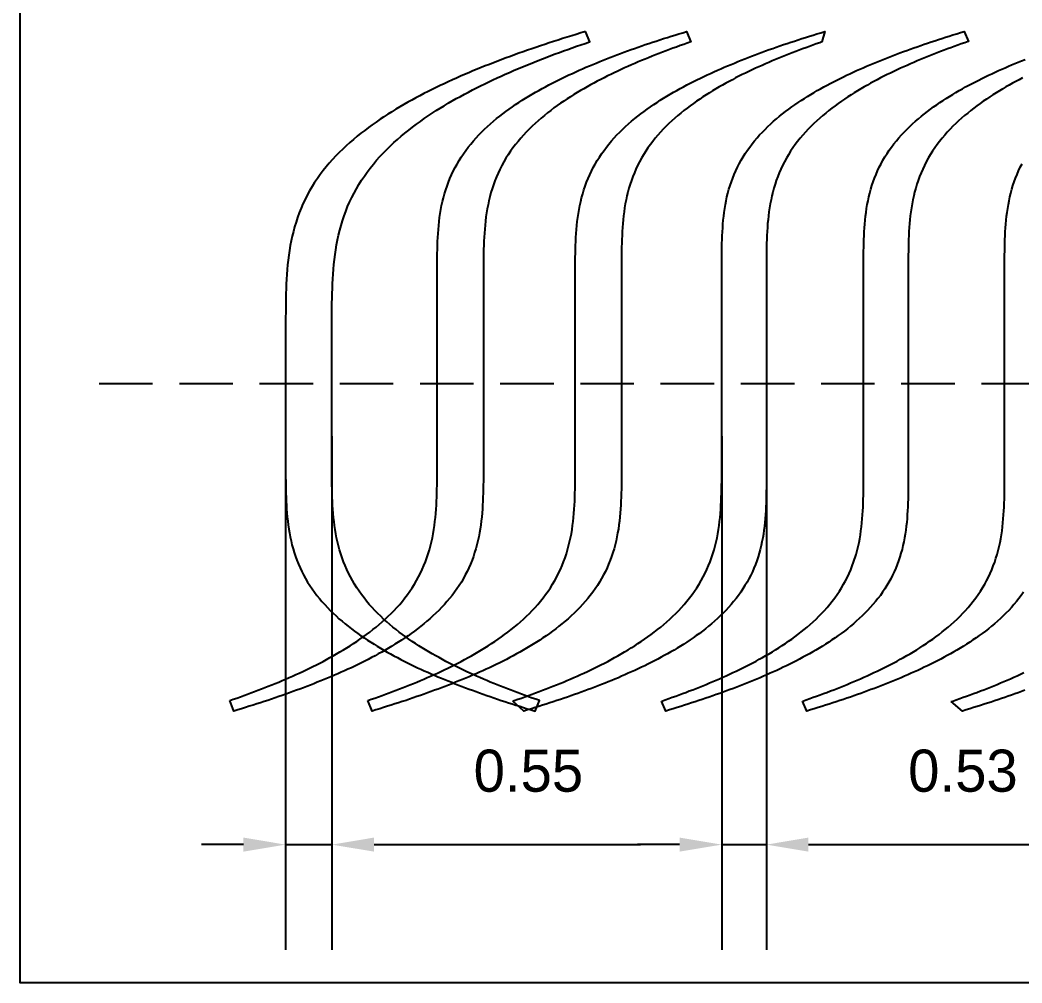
# Model space of a CAD drawing. Header units: metres. Extents: x -2 to 44.3, y -14 to 11.
# Drawn here: x -2.02 to 9.88, y -14.04 to -2.61 of the extents above; entities that cross this region are included whole.
import ezdxf

# ---------------------------------------------------------------- set-up
doc = ezdxf.new("R2010")
doc.units = ezdxf.units.M
doc.header["$LTSCALE"] = 0.05
doc.linetypes.add('DASHED', pattern=[19.05, 12.7, -6.35])
doc.layers.get('0').update_dxf_attribs({"linetype": 'DASHED'})
for name, color, linetype in [('back-layer0', 7, 'Continuous'), ('back-layer1', 7, 'Continuous'), ('back-layer2', 7, 'Continuous'), ('front-layer0', 7, 'Continuous')]:
    doc.layers.add(name, color=color, linetype=linetype)
doc.dimstyles.get("Standard").update_dxf_attribs({"dimtxt": 2.5, "dimasz": 2.5, "dimexe": 1.25, "dimexo": 0.625, "dimtad": 1, "dimtxsty": 'Standard', "dimcen": 2.5, "dimazin": 3, "dimtfac": 1, "dimtmove": 0, "dimatfit": 3, "dimarcsym": 0})

# ---------------------------------------------------------------- blocks, each defined once
blk = doc.blocks.new('*D20')
at = {"layer": 'Defpoints', "color": 0, "lineweight": -2, "transparency": 16777216}
for p, q in [((1.138, -7.551), (1.138, -13.652)), ((1.688, -7.551), (1.688, -13.652)), ((0.638, -12.402), (0.138, -12.402)), ((1.138, -12.402), (1.688, -12.402)), ((2.188, -12.402), (5.354, -12.402))]:
    blk.add_line(p, q, dxfattribs=at)
at = {"layer": 'Defpoints', "color": 0, "transparency": 16777216}
for p in [(1.138, -6.926), (1.688, -6.926), (1.688, -12.402)]:
    blk.add_point(p, dxfattribs=at)
for points in [[(0.638, -12.318), (0.638, -12.485), (1.138, -12.402)], [(2.188, -12.318), (2.188, -12.485), (1.688, -12.402)]]:
    blk.add_solid(points, dxfattribs=at)
at = {"layer": 'Defpoints', "color": 0, "transparency": 16777216, "insert": (4.021, -11.527), "char_height": 0.5, "attachment_point": 5}
blk.add_mtext('0.55', dxfattribs=at)
blk = doc.blocks.new('*D21')
at = {"layer": 'Defpoints', "color": 0, "lineweight": -2, "transparency": 16777216}
for p, q in [((6.316, -7.551), (6.316, -13.652)), ((6.847, -7.551), (6.847, -13.652)), ((5.816, -12.402), (5.316, -12.402)), ((6.316, -12.402), (6.847, -12.402)), ((7.347, -12.402), (10.514, -12.402))]:
    blk.add_line(p, q, dxfattribs=at)
at = {"layer": 'Defpoints', "color": 0, "transparency": 16777216}
for p in [(6.316, -6.926), (6.847, -6.926), (6.847, -12.402)]:
    blk.add_point(p, dxfattribs=at)
for points in [[(5.816, -12.318), (5.816, -12.485), (6.316, -12.402)], [(7.347, -12.318), (7.347, -12.485), (6.847, -12.402)]]:
    blk.add_solid(points, dxfattribs=at)
at = {"layer": 'Defpoints', "color": 0, "transparency": 16777216, "insert": (9.181, -11.527), "char_height": 0.5, "attachment_point": 5}
blk.add_mtext('0.53', dxfattribs=at)

msp = doc.modelspace()

# ---------------------------------------------------------------- linework, layer by layer
msp.add_line((-1.076, -6.926), (42.985, -6.926))
at = {"layer": 'back-layer0', "color": 1}
for points in [[(0.474, -10.691), (0.516, -10.676), (0.558, -10.661), (0.601, -10.646), (0.643, -10.631), (0.685, -10.616), (0.726, -10.6), (0.768, -10.585), (0.81, -10.569), (0.851, -10.553), (0.892, -10.537), (0.933, -10.521), (0.975, -10.504), (1.016, -10.488), (1.057, -10.471), (1.097, -10.453), (1.138, -10.436), (1.179, -10.418), (1.22, -10.4), (1.26, -10.382), (1.301, -10.364), (1.341, -10.345), (1.382, -10.326), (1.422, -10.306), (1.463, -10.286), (1.503, -10.266), (1.543, -10.246), (1.584, -10.225), (1.624, -10.203), (1.664, -10.181), (1.704, -10.159), (1.744, -10.136), (1.784, -10.113), (1.824, -10.089), (1.864, -10.065), (1.903, -10.04), (1.943, -10.014), (1.982, -9.988), (2.021, -9.962), (2.06, -9.934), (2.098, -9.906), (2.137, -9.878), (2.174, -9.848), (2.212, -9.818), (2.249, -9.787), (2.286, -9.755), (2.322, -9.723), (2.357, -9.689), (2.392, -9.655), (2.427, -9.62), (2.46, -9.584), (2.493, -9.548), (2.525, -9.51), (2.555, -9.471), (2.585, -9.432), (2.614, -9.392), (2.642, -9.351), (2.668, -9.309), (2.693, -9.266), (2.717, -9.222), (2.74, -9.178), (2.761, -9.133), (2.781, -9.088), (2.799, -9.042), (2.816, -8.995), (2.832, -8.948), (2.846, -8.901), (2.859, -8.853), (2.871, -8.805), (2.881, -8.757), (2.89, -8.709), (2.898, -8.66), (2.905, -8.612), (2.912, -8.564), (2.917, -8.515), (2.921, -8.467), (2.925, -8.419), (2.928, -8.371), (2.93, -8.323), (2.932, -8.275), (2.934, -8.228), (2.935, -8.18), (2.936, -8.133), (2.936, -8.086), (2.936, -8.039), (2.937, -7.992), (2.937, -7.946), (2.937, -7.899), (2.937, -7.852), (2.937, -6.779), (2.937, -5.66), (2.937, -5.613), (2.937, -5.567), (2.937, -5.52), (2.937, -5.473), (2.938, -5.426), (2.939, -5.379), (2.94, -5.332), (2.941, -5.285), (2.943, -5.238), (2.945, -5.191), (2.948, -5.143), (2.952, -5.096), (2.956, -5.049), (2.961, -5.001), (2.967, -4.954), (2.974, -4.906), (2.982, -4.859), (2.991, -4.812), (3.002, -4.765), (3.013, -4.718), (3.026, -4.672), (3.039, -4.626), (3.055, -4.58), (3.071, -4.535), (3.089, -4.49), (3.108, -4.446), (3.129, -4.403), (3.151, -4.36), (3.174, -4.318), (3.198, -4.276), (3.224, -4.236), (3.251, -4.196), (3.279, -4.156), (3.307, -4.118), (3.337, -4.081), (3.368, -4.044), (3.4, -4.008), (3.433, -3.973), (3.466, -3.939), (3.501, -3.905), (3.535, -3.873), (3.571, -3.841), (3.607, -3.81), (3.643, -3.779), (3.68, -3.75), (3.717, -3.721), (3.755, -3.693), (3.793, -3.665), (3.831, -3.638), (3.869, -3.612), (3.908, -3.586), (3.947, -3.561), (3.986, -3.536), (4.025, -3.512), (4.065, -3.489), (4.104, -3.466), (4.144, -3.443), (4.183, -3.421), (4.223, -3.4), (4.263, -3.378), (4.303, -3.358), (4.343, -3.337), (4.383, -3.317), (4.423, -3.298), (4.463, -3.278), (4.503, -3.259), (4.544, -3.241), (4.584, -3.222), (4.624, -3.204), (4.665, -3.186), (4.705, -3.169), (4.746, -3.151), (4.786, -3.134), (4.827, -3.118), (4.868, -3.101), (4.908, -3.084), (4.949, -3.068), (4.99, -3.052), (5.032, -3.036), (5.073, -3.021), (5.114, -3.005), (5.156, -2.99), (5.198, -2.975), (5.24, -2.959), (5.282, -2.944), (5.324, -2.93), (5.367, -2.915), (5.409, -2.9), (5.452, -2.886), (5.496, -2.871), (5.539, -2.857), (5.583, -2.843), (5.627, -2.828), (5.672, -2.814), (5.716, -2.8), (5.761, -2.786), (5.807, -2.772), (5.853, -2.758), (5.899, -2.744), (5.949, -2.868), (5.907, -2.882), (5.865, -2.897), (5.822, -2.912), (5.78, -2.928), (5.738, -2.943), (5.696, -2.958), (5.655, -2.974), (5.613, -2.99), (5.572, -3.006), (5.531, -3.022), (5.489, -3.038), (5.448, -3.055), (5.407, -3.071), (5.366, -3.088), (5.326, -3.105), (5.285, -3.123), (5.244, -3.14), (5.203, -3.158), (5.163, -3.177), (5.122, -3.195), (5.082, -3.214), (5.041, -3.233), (5.001, -3.253), (4.96, -3.272), (4.92, -3.293), (4.88, -3.313), (4.839, -3.334), (4.799, -3.356), (4.759, -3.377), (4.719, -3.4), (4.679, -3.423), (4.639, -3.446), (4.599, -3.47), (4.559, -3.494), (4.52, -3.519), (4.48, -3.544), (4.441, -3.57), (4.402, -3.597), (4.363, -3.624), (4.325, -3.652), (4.286, -3.681), (4.248, -3.711), (4.211, -3.741), (4.174, -3.772), (4.137, -3.803), (4.101, -3.836), (4.065, -3.869), (4.031, -3.904), (3.996, -3.939), (3.963, -3.974), (3.93, -4.011), (3.898, -4.049), (3.868, -4.087), (3.838, -4.127), (3.809, -4.167), (3.781, -4.208), (3.755, -4.25), (3.73, -4.293), (3.706, -4.336), (3.683, -4.381), (3.662, -4.426), (3.642, -4.471), (3.624, -4.517), (3.607, -4.564), (3.591, -4.611), (3.577, -4.658), (3.564, -4.706), (3.552, -4.754), (3.542, -4.802), (3.533, -4.85), (3.525, -4.898), (3.517, -4.947), (3.511, -4.995), (3.506, -5.044), (3.502, -5.092), (3.498, -5.14), (3.495, -5.188), (3.493, -5.236), (3.491, -5.284), (3.489, -5.331), (3.488, -5.379), (3.487, -5.426), (3.487, -5.473), (3.486, -5.52), (3.486, -5.567), (3.486, -5.613), (3.486, -5.66), (3.486, -6.779), (3.486, -7.852), (3.486, -7.899), (3.486, -7.946), (3.486, -7.992), (3.486, -8.039), (3.486, -8.086), (3.485, -8.132), (3.484, -8.179), (3.483, -8.226), (3.482, -8.273), (3.48, -8.321), (3.477, -8.368), (3.475, -8.415), (3.471, -8.463), (3.467, -8.51), (3.461, -8.558), (3.455, -8.605), (3.448, -8.653), (3.441, -8.7), (3.431, -8.747), (3.421, -8.794), (3.41, -8.841), (3.397, -8.887), (3.383, -8.933), (3.368, -8.979), (3.352, -9.024), (3.334, -9.069), (3.315, -9.113), (3.294, -9.156), (3.272, -9.199), (3.249, -9.241), (3.225, -9.283), (3.199, -9.323), (3.172, -9.363), (3.144, -9.402), (3.115, -9.441), (3.085, -9.478), (3.054, -9.515), (3.023, -9.551), (2.99, -9.586), (2.957, -9.62), (2.922, -9.653), (2.888, -9.686), (2.852, -9.718), (2.816, -9.749), (2.78, -9.779), (2.743, -9.809), (2.706, -9.838), (2.668, -9.866), (2.63, -9.894), (2.592, -9.921), (2.553, -9.947), (2.515, -9.973), (2.476, -9.998), (2.437, -10.022), (2.398, -10.046), (2.358, -10.07), (2.319, -10.093), (2.279, -10.115), (2.239, -10.137), (2.2, -10.159), (2.16, -10.18), (2.12, -10.201), (2.08, -10.222), (2.04, -10.242), (2, -10.261), (1.96, -10.281), (1.92, -10.3), (1.879, -10.318), (1.839, -10.337), (1.799, -10.355), (1.758, -10.372), (1.718, -10.39), (1.677, -10.407), (1.637, -10.424), (1.596, -10.441), (1.555, -10.458), (1.514, -10.474), (1.474, -10.491), (1.432, -10.507), (1.391, -10.522), (1.35, -10.538), (1.309, -10.554), (1.267, -10.569), (1.225, -10.584), (1.183, -10.599), (1.141, -10.614), (1.099, -10.629), (1.056, -10.644), (1.013, -10.659), (0.971, -10.673), (0.927, -10.688), (0.884, -10.702), (0.84, -10.716), (0.796, -10.731), (0.751, -10.745), (0.707, -10.759), (0.661, -10.773), (0.616, -10.787), (0.57, -10.801), (0.524, -10.815), (0.474, -10.691)], [(2.114, -10.691), (2.156, -10.676), (2.199, -10.661), (2.241, -10.646), (2.283, -10.631), (2.325, -10.616), (2.367, -10.6), (2.409, -10.585), (2.45, -10.569), (2.491, -10.553), (2.533, -10.537), (2.574, -10.521), (2.615, -10.504), (2.656, -10.488), (2.697, -10.471), (2.738, -10.453), (2.779, -10.436), (2.819, -10.418), (2.86, -10.4), (2.901, -10.382), (2.941, -10.364), (2.982, -10.345), (3.022, -10.326), (3.063, -10.306), (3.103, -10.286), (3.143, -10.266), (3.184, -10.246), (3.224, -10.225), (3.264, -10.203), (3.304, -10.181), (3.345, -10.159), (3.385, -10.136), (3.425, -10.113), (3.464, -10.089), (3.504, -10.065), (3.544, -10.04), (3.583, -10.014), (3.622, -9.988), (3.661, -9.962), (3.7, -9.934), (3.739, -9.906), (3.777, -9.878), (3.815, -9.848), (3.852, -9.818), (3.89, -9.787), (3.926, -9.755), (3.962, -9.723), (3.998, -9.689), (4.033, -9.655), (4.067, -9.62), (4.101, -9.584), (4.133, -9.548), (4.165, -9.51), (4.196, -9.471), (4.226, -9.432), (4.254, -9.392), (4.282, -9.351), (4.308, -9.309), (4.334, -9.266), (4.357, -9.222), (4.38, -9.178), (4.401, -9.133), (4.421, -9.088), (4.439, -9.042), (4.456, -8.995), (4.472, -8.948), (4.486, -8.901), (4.499, -8.853), (4.511, -8.805), (4.521, -8.757), (4.531, -8.709), (4.539, -8.66), (4.546, -8.612), (4.552, -8.564), (4.557, -8.515), (4.562, -8.467), (4.565, -8.419), (4.568, -8.371), (4.571, -8.323), (4.573, -8.275), (4.574, -8.228), (4.575, -8.18), (4.576, -8.133), (4.577, -8.086), (4.577, -8.039), (4.577, -7.992), (4.577, -7.946), (4.577, -7.899), (4.577, -7.852), (4.577, -6.779), (4.577, -5.66), (4.577, -5.613), (4.577, -5.567), (4.577, -5.52), (4.578, -5.473), (4.578, -5.426), (4.579, -5.379), (4.58, -5.332), (4.582, -5.285), (4.583, -5.238), (4.586, -5.191), (4.589, -5.143), (4.592, -5.096), (4.597, -5.049), (4.602, -5.001), (4.608, -4.954), (4.615, -4.906), (4.623, -4.859), (4.632, -4.812), (4.642, -4.765), (4.653, -4.718), (4.666, -4.672), (4.68, -4.626), (4.695, -4.58), (4.712, -4.535), (4.729, -4.49), (4.749, -4.446), (4.769, -4.403), (4.791, -4.36), (4.814, -4.318), (4.839, -4.276), (4.864, -4.236), (4.891, -4.196), (4.919, -4.156), (4.948, -4.118), (4.978, -4.081), (5.009, -4.044), (5.041, -4.008), (5.073, -3.973), (5.107, -3.939), (5.141, -3.905), (5.176, -3.873), (5.211, -3.841), (5.247, -3.81), (5.283, -3.779), (5.32, -3.75), (5.358, -3.721), (5.395, -3.693), (5.433, -3.665), (5.471, -3.638), (5.51, -3.612), (5.549, -3.586), (5.587, -3.561), (5.627, -3.536), (5.666, -3.512), (5.705, -3.489), (5.745, -3.466), (5.784, -3.443), (5.824, -3.421), (5.864, -3.4), (5.904, -3.378), (5.943, -3.358), (5.983, -3.337), (6.023, -3.317), (6.063, -3.298), (6.104, -3.278), (6.144, -3.259), (6.184, -3.241), (6.224, -3.222), (6.265, -3.204), (6.305, -3.186), (6.345, -3.169), (6.386, -3.151), (6.427, -3.134), (6.467, -3.118), (6.508, -3.101), (6.549, -3.084), (6.59, -3.068), (6.631, -3.052), (6.672, -3.036), (6.713, -3.021), (6.755, -3.005), (6.796, -2.99), (6.838, -2.975), (6.88, -2.959), (6.922, -2.944), (6.965, -2.93), (7.007, -2.915), (7.05, -2.9), (7.093, -2.886), (7.136, -2.871), (7.18, -2.857), (7.223, -2.843), (7.268, -2.828), (7.312, -2.814), (7.357, -2.8), (7.402, -2.786), (7.447, -2.772), (7.493, -2.758), (7.54, -2.744), (7.507, -2.868), (7.481, -2.877), (7.44, -2.892), (7.399, -2.906), (7.358, -2.921), (7.317, -2.936), (7.276, -2.951), (7.236, -2.966), (7.195, -2.982), (7.155, -2.997), (7.115, -3.013), (7.075, -3.029), (7.035, -3.045), (6.995, -3.061), (6.955, -3.077), (6.916, -3.094), (6.876, -3.111), (6.836, -3.128), (6.797, -3.146), (6.757, -3.163), (6.718, -3.181), (6.678, -3.2), (6.639, -3.218), (6.6, -3.237), (6.56, -3.256), (6.521, -3.276), (6.482, -3.296), (6.443, -3.317), (6.404, -3.337), (6.365, -3.359), (6.326, -3.38), (6.287, -3.402), (6.248, -3.425), (6.209, -3.448), (6.17, -3.472), (6.132, -3.496), (6.094, -3.521), (6.055, -3.546), (6.017, -3.572), (5.98, -3.599), (5.942, -3.626), (5.905, -3.654), (5.868, -3.683), (5.832, -3.712), (5.796, -3.742), (5.76, -3.773), (5.725, -3.805), (5.69, -3.837), (5.656, -3.87), (5.623, -3.904), (5.59, -3.939), (5.559, -3.975), (5.528, -4.012), (5.498, -4.049), (5.469, -4.088), (5.441, -4.127), (5.414, -4.167), (5.388, -4.208), (5.364, -4.249), (5.34, -4.291), (5.318, -4.334), (5.298, -4.378), (5.279, -4.422), (5.261, -4.467), (5.244, -4.513), (5.229, -4.558), (5.215, -4.604), (5.202, -4.651), (5.191, -4.697), (5.181, -4.744), (5.172, -4.791), (5.164, -4.838), (5.157, -4.885), (5.151, -4.932), (5.146, -4.979), (5.142, -5.026), (5.138, -5.073), (5.135, -5.12), (5.133, -5.166), (5.131, -5.213), (5.13, -5.259), (5.128, -5.305), (5.128, -5.351), (5.127, -5.397), (5.127, -5.442), (5.127, -5.488), (5.127, -5.533), (5.127, -5.579), (5.127, -6.779), (5.127, -7.852), (5.127, -7.899), (5.127, -7.946), (5.127, -7.992), (5.126, -8.039), (5.126, -8.086), (5.125, -8.132), (5.125, -8.179), (5.124, -8.226), (5.122, -8.273), (5.12, -8.321), (5.118, -8.368), (5.115, -8.415), (5.111, -8.463), (5.107, -8.51), (5.102, -8.558), (5.096, -8.605), (5.089, -8.653), (5.081, -8.7), (5.072, -8.747), (5.062, -8.794), (5.05, -8.841), (5.038, -8.887), (5.024, -8.933), (5.009, -8.979), (4.992, -9.024), (4.974, -9.069), (4.955, -9.113), (4.935, -9.156), (4.913, -9.199), (4.89, -9.241), (4.865, -9.283), (4.84, -9.323), (4.813, -9.363), (4.785, -9.402), (4.756, -9.441), (4.726, -9.478), (4.695, -9.515), (4.663, -9.551), (4.63, -9.586), (4.597, -9.62), (4.563, -9.653), (4.528, -9.686), (4.493, -9.718), (4.457, -9.749), (4.42, -9.779), (4.383, -9.809), (4.346, -9.838), (4.309, -9.866), (4.271, -9.894), (4.232, -9.921), (4.194, -9.947), (4.155, -9.973), (4.116, -9.998), (4.077, -10.022), (4.038, -10.046), (3.999, -10.07), (3.959, -10.093), (3.92, -10.115), (3.88, -10.137), (3.84, -10.159), (3.8, -10.18), (3.76, -10.201), (3.72, -10.222), (3.68, -10.242), (3.64, -10.261), (3.6, -10.281), (3.56, -10.3), (3.52, -10.318), (3.479, -10.337), (3.439, -10.355), (3.399, -10.372), (3.358, -10.39), (3.318, -10.407), (3.277, -10.424), (3.237, -10.441), (3.196, -10.458), (3.155, -10.474), (3.114, -10.491), (3.073, -10.507), (3.032, -10.522), (2.99, -10.538), (2.949, -10.554), (2.907, -10.569), (2.866, -10.584), (2.824, -10.599), (2.782, -10.614), (2.739, -10.629), (2.697, -10.644), (2.654, -10.659), (2.611, -10.673), (2.568, -10.688), (2.524, -10.702), (2.48, -10.716), (2.436, -10.731), (2.392, -10.745), (2.347, -10.759), (2.302, -10.773), (2.256, -10.787), (2.21, -10.801), (2.164, -10.815), (2.114, -10.691)]]:
    msp.add_lwpolyline(points, dxfattribs=at)
at = {"layer": 'back-layer1', "color": 2}
for points in [[(3.835, -10.697), (3.853, -10.691), (3.895, -10.676), (3.938, -10.661), (3.98, -10.646), (4.022, -10.631), (4.064, -10.616), (4.106, -10.6), (4.148, -10.585), (4.189, -10.569), (4.231, -10.553), (4.272, -10.537), (4.313, -10.521), (4.354, -10.504), (4.395, -10.488), (4.436, -10.471), (4.477, -10.453), (4.518, -10.436), (4.559, -10.418), (4.599, -10.4), (4.64, -10.382), (4.68, -10.364), (4.721, -10.345), (4.761, -10.326), (4.802, -10.306), (4.842, -10.286), (4.883, -10.266), (4.923, -10.246), (4.963, -10.225), (5.004, -10.203), (5.044, -10.181), (5.084, -10.159), (5.124, -10.136), (5.164, -10.113), (5.204, -10.089), (5.243, -10.065), (5.283, -10.04), (5.322, -10.014), (5.362, -9.988), (5.401, -9.962), (5.439, -9.934), (5.478, -9.906), (5.516, -9.878), (5.554, -9.848), (5.592, -9.818), (5.629, -9.787), (5.665, -9.755), (5.702, -9.723), (5.737, -9.689), (5.772, -9.655), (5.806, -9.62), (5.84, -9.584), (5.872, -9.548), (5.904, -9.51), (5.935, -9.471), (5.965, -9.432), (5.994, -9.392), (6.021, -9.351), (6.048, -9.309), (6.073, -9.266), (6.097, -9.222), (6.119, -9.178), (6.14, -9.133), (6.16, -9.088), (6.179, -9.042), (6.196, -8.995), (6.211, -8.948), (6.226, -8.901), (6.239, -8.853), (6.25, -8.805), (6.261, -8.757), (6.27, -8.709), (6.278, -8.66), (6.285, -8.612), (6.291, -8.564), (6.297, -8.515), (6.301, -8.467), (6.305, -8.419), (6.308, -8.371), (6.31, -8.323), (6.312, -8.275), (6.313, -8.228), (6.314, -8.18), (6.315, -8.133), (6.316, -8.086), (6.316, -8.039), (6.316, -7.992), (6.316, -7.946), (6.316, -7.899), (6.316, -7.852), (6.316, -6.779), (6.316, -5.579), (6.316, -5.533), (6.316, -5.488), (6.317, -5.443), (6.317, -5.397), (6.317, -5.352), (6.318, -5.306), (6.319, -5.26), (6.321, -5.215), (6.323, -5.169), (6.325, -5.123), (6.328, -5.077), (6.331, -5.031), (6.335, -4.984), (6.34, -4.938), (6.346, -4.892), (6.353, -4.846), (6.361, -4.8), (6.37, -4.754), (6.379, -4.709), (6.391, -4.663), (6.403, -4.618), (6.416, -4.573), (6.431, -4.529), (6.447, -4.485), (6.464, -4.442), (6.483, -4.399), (6.503, -4.357), (6.524, -4.315), (6.547, -4.274), (6.571, -4.234), (6.595, -4.194), (6.622, -4.155), (6.649, -4.117), (6.677, -4.08), (6.706, -4.043), (6.736, -4.008), (6.767, -3.973), (6.799, -3.939), (6.831, -3.906), (6.865, -3.873), (6.898, -3.841), (6.933, -3.81), (6.968, -3.78), (7.003, -3.751), (7.039, -3.722), (7.075, -3.694), (7.112, -3.666), (7.149, -3.639), (7.186, -3.613), (7.223, -3.588), (7.261, -3.563), (7.299, -3.538), (7.337, -3.514), (7.375, -3.491), (7.413, -3.468), (7.451, -3.446), (7.49, -3.424), (7.528, -3.402), (7.567, -3.381), (7.606, -3.361), (7.645, -3.341), (7.684, -3.321), (7.722, -3.301), (7.761, -3.282), (7.8, -3.263), (7.839, -3.245), (7.879, -3.227), (7.918, -3.209), (7.957, -3.191), (7.996, -3.174), (8.036, -3.157), (8.075, -3.14), (8.114, -3.123), (8.154, -3.107), (8.194, -3.091), (8.233, -3.075), (8.273, -3.059), (8.313, -3.044), (8.353, -3.028), (8.393, -3.013), (8.433, -2.998), (8.474, -2.983), (8.515, -2.968), (8.555, -2.953), (8.596, -2.939), (8.637, -2.924), (8.679, -2.91), (8.72, -2.896), (8.762, -2.882), (8.804, -2.868), (8.846, -2.854), (8.889, -2.84), (8.932, -2.826), (8.975, -2.812), (9.019, -2.798), (9.062, -2.785), (9.107, -2.771), (9.151, -2.757), (9.196, -2.744), (9.246, -2.862), (9.243, -2.863), (9.202, -2.877), (9.161, -2.892), (9.119, -2.906), (9.078, -2.921), (9.038, -2.936), (8.997, -2.951), (8.957, -2.966), (8.916, -2.982), (8.876, -2.997), (8.836, -3.013), (8.796, -3.029), (8.756, -3.045), (8.716, -3.061), (8.676, -3.077), (8.636, -3.094), (8.597, -3.111), (8.557, -3.128), (8.518, -3.146), (8.478, -3.163), (8.439, -3.181), (8.399, -3.2), (8.36, -3.218), (8.321, -3.237), (8.281, -3.256), (8.242, -3.276), (8.203, -3.296), (8.164, -3.317), (8.124, -3.337), (8.085, -3.359), (8.046, -3.38), (8.007, -3.402), (7.969, -3.425), (7.93, -3.448), (7.891, -3.472), (7.853, -3.496), (7.814, -3.521), (7.776, -3.546), (7.738, -3.572), (7.7, -3.599), (7.663, -3.626), (7.626, -3.654), (7.589, -3.683), (7.552, -3.712), (7.516, -3.742), (7.481, -3.773), (7.446, -3.805), (7.411, -3.837), (7.377, -3.87), (7.344, -3.904), (7.311, -3.939), (7.279, -3.975), (7.248, -4.012), (7.218, -4.049), (7.189, -4.088), (7.161, -4.127), (7.135, -4.167), (7.109, -4.208), (7.084, -4.249), (7.061, -4.291), (7.039, -4.334), (7.019, -4.378), (6.999, -4.422), (6.981, -4.467), (6.965, -4.513), (6.95, -4.558), (6.936, -4.604), (6.923, -4.651), (6.912, -4.697), (6.902, -4.744), (6.893, -4.791), (6.885, -4.838), (6.878, -4.885), (6.872, -4.932), (6.867, -4.979), (6.862, -5.026), (6.859, -5.073), (6.856, -5.12), (6.854, -5.166), (6.852, -5.213), (6.85, -5.259), (6.849, -5.305), (6.848, -5.351), (6.848, -5.397), (6.848, -5.442), (6.847, -5.488), (6.847, -5.533), (6.847, -5.579), (6.847, -7.935), (6.847, -7.98), (6.847, -8.025), (6.847, -8.071), (6.847, -8.116), (6.847, -8.162), (6.846, -8.207), (6.846, -8.253), (6.844, -8.298), (6.843, -8.344), (6.841, -8.39), (6.839, -8.436), (6.836, -8.482), (6.833, -8.528), (6.828, -8.574), (6.823, -8.621), (6.817, -8.667), (6.811, -8.713), (6.803, -8.759), (6.794, -8.805), (6.784, -8.85), (6.773, -8.896), (6.761, -8.941), (6.748, -8.985), (6.733, -9.03), (6.717, -9.074), (6.699, -9.117), (6.681, -9.16), (6.661, -9.202), (6.639, -9.244), (6.617, -9.285), (6.593, -9.325), (6.568, -9.365), (6.542, -9.404), (6.515, -9.442), (6.487, -9.479), (6.458, -9.515), (6.428, -9.551), (6.397, -9.586), (6.365, -9.62), (6.332, -9.653), (6.299, -9.686), (6.265, -9.717), (6.231, -9.748), (6.196, -9.779), (6.161, -9.808), (6.125, -9.837), (6.089, -9.865), (6.052, -9.893), (6.015, -9.919), (5.978, -9.946), (5.941, -9.971), (5.903, -9.996), (5.865, -10.021), (5.827, -10.044), (5.789, -10.068), (5.751, -10.091), (5.712, -10.113), (5.674, -10.135), (5.635, -10.156), (5.597, -10.177), (5.558, -10.198), (5.519, -10.218), (5.48, -10.238), (5.441, -10.257), (5.402, -10.277), (5.363, -10.295), (5.324, -10.314), (5.285, -10.332), (5.246, -10.35), (5.207, -10.367), (5.168, -10.385), (5.128, -10.402), (5.089, -10.419), (5.049, -10.435), (5.01, -10.452), (4.97, -10.468), (4.931, -10.484), (4.891, -10.5), (4.851, -10.515), (4.811, -10.531), (4.771, -10.546), (4.73, -10.561), (4.69, -10.576), (4.649, -10.591), (4.609, -10.605), (4.568, -10.62), (4.526, -10.634), (4.485, -10.649), (4.444, -10.663), (4.402, -10.677), (4.36, -10.691), (4.317, -10.705), (4.275, -10.719), (4.232, -10.733), (4.189, -10.747), (4.145, -10.76), (4.101, -10.774), (4.057, -10.788), (4.012, -10.801), (3.967, -10.815), (3.835, -10.697)], [(5.602, -10.697), (5.605, -10.696), (5.646, -10.682), (5.688, -10.667), (5.729, -10.652), (5.77, -10.638), (5.811, -10.623), (5.851, -10.608), (5.892, -10.593), (5.932, -10.577), (5.972, -10.562), (6.012, -10.546), (6.052, -10.53), (6.092, -10.514), (6.132, -10.498), (6.172, -10.481), (6.212, -10.465), (6.251, -10.448), (6.291, -10.431), (6.331, -10.413), (6.37, -10.395), (6.41, -10.377), (6.449, -10.359), (6.488, -10.341), (6.528, -10.322), (6.567, -10.302), (6.606, -10.283), (6.645, -10.263), (6.685, -10.242), (6.724, -10.221), (6.763, -10.2), (6.802, -10.178), (6.841, -10.156), (6.88, -10.134), (6.918, -10.111), (6.957, -10.087), (6.995, -10.063), (7.034, -10.038), (7.072, -10.013), (7.11, -9.987), (7.148, -9.96), (7.185, -9.933), (7.222, -9.905), (7.259, -9.876), (7.296, -9.847), (7.332, -9.817), (7.368, -9.786), (7.403, -9.754), (7.437, -9.722), (7.471, -9.689), (7.505, -9.654), (7.537, -9.62), (7.569, -9.584), (7.6, -9.547), (7.63, -9.51), (7.659, -9.471), (7.687, -9.432), (7.714, -9.392), (7.739, -9.351), (7.764, -9.31), (7.787, -9.267), (7.809, -9.224), (7.83, -9.181), (7.849, -9.136), (7.867, -9.092), (7.883, -9.046), (7.912, -8.954), (7.925, -8.908), (7.936, -8.861), (7.947, -8.815), (7.956, -8.768), (7.964, -8.721), (7.97, -8.673), (7.976, -8.626), (7.981, -8.579), (7.986, -8.532), (7.989, -8.486), (7.992, -8.439), (7.995, -8.392), (7.996, -8.346), (7.998, -8.3), (7.999, -8.254), (8, -8.208), (8, -8.162), (8.001, -8.116), (8.001, -8.071), (8.001, -8.025), (8.001, -7.98), (8.001, -7.935), (8.001, -6.779), (8.001, -5.579), (8.001, -5.533), (8.001, -5.488), (8.001, -5.443), (8.001, -5.397), (8.002, -5.352), (8.003, -5.306), (8.004, -5.26), (8.005, -5.215), (8.007, -5.169), (8.009, -5.123), (8.012, -5.077), (8.016, -5.031), (8.02, -4.984), (8.025, -4.938), (8.031, -4.892), (8.037, -4.846), (8.045, -4.8), (8.054, -4.754), (8.064, -4.709), (8.075, -4.663), (8.087, -4.618), (8.101, -4.573), (8.115, -4.529), (8.131, -4.485), (8.149, -4.442), (8.168, -4.399), (8.187, -4.357), (8.209, -4.315), (8.231, -4.274), (8.255, -4.234), (8.28, -4.194), (8.306, -4.155), (8.333, -4.117), (8.361, -4.08), (8.39, -4.043), (8.421, -4.008), (8.451, -3.973), (8.483, -3.939), (8.516, -3.906), (8.549, -3.873), (8.583, -3.841), (8.617, -3.81), (8.652, -3.78), (8.687, -3.751), (8.723, -3.722), (8.76, -3.694), (8.796, -3.666), (8.833, -3.639), (8.87, -3.613), (8.908, -3.588), (8.945, -3.563), (8.983, -3.538), (9.021, -3.514), (9.059, -3.491), (9.097, -3.468), (9.136, -3.446), (9.174, -3.424), (9.213, -3.402), (9.252, -3.381), (9.29, -3.361), (9.329, -3.341), (9.368, -3.321), (9.407, -3.301), (9.446, -3.282), (9.485, -3.263), (9.524, -3.245), (9.563, -3.227), (9.602, -3.209), (9.641, -3.191), (9.681, -3.174), (9.72, -3.157), (9.759, -3.14), (9.799, -3.123), (9.838, -3.107), (9.878, -3.091), (9.918, -3.075)], [(9.887, -3.296), (9.848, -3.317), (9.809, -3.337), (9.77, -3.359), (9.731, -3.38), (9.692, -3.402), (9.653, -3.425), (9.614, -3.448), (9.576, -3.472), (9.537, -3.496), (9.499, -3.521), (9.461, -3.546), (9.423, -3.572), (9.385, -3.599), (9.347, -3.626), (9.31, -3.654), (9.273, -3.683), (9.237, -3.712), (9.201, -3.742), (9.165, -3.773), (9.13, -3.805), (9.095, -3.837), (9.061, -3.87), (9.028, -3.904), (8.995, -3.939), (8.964, -3.975), (8.933, -4.012), (8.903, -4.049), (8.874, -4.088), (8.846, -4.127), (8.819, -4.167), (8.793, -4.208), (8.769, -4.249), (8.746, -4.291), (8.724, -4.334), (8.703, -4.378), (8.684, -4.422), (8.666, -4.467), (8.649, -4.513), (8.634, -4.558), (8.62, -4.604), (8.607, -4.651), (8.596, -4.697), (8.586, -4.744), (8.577, -4.791), (8.569, -4.838), (8.562, -4.885), (8.556, -4.932), (8.551, -4.979), (8.547, -5.026), (8.543, -5.073), (8.54, -5.12), (8.538, -5.166), (8.536, -5.213), (8.535, -5.259), (8.534, -5.305), (8.533, -5.351), (8.532, -5.397), (8.532, -5.442), (8.532, -5.488), (8.532, -5.533), (8.532, -5.579), (8.532, -6.779), (8.532, -7.935), (8.532, -7.98), (8.532, -8.025), (8.532, -8.071), (8.532, -8.116), (8.531, -8.162), (8.531, -8.207), (8.53, -8.253), (8.529, -8.298), (8.527, -8.344), (8.526, -8.39), (8.523, -8.436), (8.52, -8.482), (8.517, -8.528), (8.513, -8.574), (8.508, -8.621), (8.502, -8.667), (8.495, -8.713), (8.487, -8.759), (8.479, -8.805), (8.469, -8.85), (8.458, -8.896), (8.445, -8.941), (8.432, -8.985), (8.417, -9.03), (8.401, -9.074), (8.384, -9.117), (8.365, -9.16), (8.345, -9.202), (8.324, -9.244), (8.301, -9.285), (8.278, -9.325), (8.253, -9.365), (8.227, -9.404), (8.2, -9.442), (8.171, -9.479), (8.142, -9.515), (8.112, -9.551), (8.081, -9.586), (8.049, -9.62), (8.017, -9.653), (7.984, -9.686), (7.95, -9.717), (7.915, -9.748), (7.881, -9.779), (7.845, -9.808), (7.809, -9.837), (7.773, -9.865), (7.736, -9.893), (7.7, -9.919), (7.662, -9.946), (7.625, -9.971), (7.587, -9.996), (7.55, -10.021), (7.512, -10.044), (7.473, -10.068), (7.435, -10.091), (7.397, -10.113), (7.358, -10.135), (7.32, -10.156), (7.281, -10.177), (7.242, -10.198), (7.204, -10.218), (7.165, -10.238), (7.126, -10.257), (7.087, -10.277), (7.048, -10.295), (7.009, -10.314), (6.97, -10.332), (6.93, -10.35), (6.891, -10.367), (6.852, -10.385), (6.813, -10.402), (6.773, -10.419), (6.734, -10.435), (6.694, -10.452), (6.655, -10.468), (6.615, -10.484), (6.575, -10.5), (6.535, -10.515), (6.495, -10.531), (6.455, -10.546), (6.415, -10.561), (6.374, -10.576), (6.334, -10.591), (6.293, -10.605), (6.252, -10.62), (6.211, -10.634), (6.169, -10.649), (6.128, -10.663), (6.086, -10.677), (6.044, -10.691), (6.002, -10.705), (5.959, -10.719), (5.916, -10.733), (5.873, -10.747), (5.83, -10.76), (5.786, -10.774), (5.741, -10.788), (5.697, -10.801), (5.652, -10.815), (5.602, -10.697)], [(7.276, -10.697), (7.279, -10.696), (7.321, -10.682), (7.362, -10.667), (7.403, -10.652), (7.444, -10.638), (7.485, -10.623), (7.526, -10.608), (7.566, -10.593), (7.607, -10.577), (7.647, -10.562), (7.687, -10.546), (7.727, -10.53), (7.767, -10.514), (7.807, -10.498), (7.847, -10.481), (7.886, -10.465), (7.926, -10.448), (7.966, -10.431), (8.005, -10.413), (8.045, -10.395), (8.084, -10.377), (8.124, -10.359), (8.163, -10.341), (8.202, -10.322), (8.242, -10.302), (8.281, -10.283), (8.32, -10.263), (8.359, -10.242), (8.398, -10.221), (8.437, -10.2), (8.476, -10.178), (8.515, -10.156), (8.554, -10.134), (8.593, -10.111), (8.632, -10.087), (8.67, -10.063), (8.708, -10.038), (8.747, -10.013), (8.785, -9.987), (8.822, -9.96), (8.86, -9.933), (8.897, -9.905), (8.934, -9.876), (8.97, -9.847), (9.007, -9.817), (9.042, -9.786), (9.077, -9.754), (9.112, -9.722), (9.146, -9.689), (9.179, -9.654), (9.212, -9.62), (9.244, -9.584), (9.274, -9.547), (9.304, -9.51), (9.333, -9.471), (9.361, -9.432), (9.388, -9.392), (9.414, -9.351), (9.439, -9.31), (9.462, -9.267), (9.484, -9.224), (9.504, -9.181), (9.524, -9.136), (9.541, -9.092), (9.558, -9.046), (9.573, -9.001), (9.587, -8.954), (9.6, -8.908), (9.611, -8.861), (9.621, -8.815), (9.63, -8.768), (9.638, -8.721), (9.645, -8.673), (9.651, -8.626), (9.656, -8.579), (9.66, -8.532), (9.664, -8.486), (9.667, -8.439), (9.669, -8.392), (9.671, -8.346), (9.673, -8.3), (9.674, -8.254), (9.674, -8.208), (9.675, -8.162), (9.675, -8.116), (9.675, -8.071), (9.675, -8.025), (9.675, -7.98), (9.675, -7.935), (9.675, -6.779), (9.675, -5.579), (9.676, -5.533), (9.676, -5.488), (9.676, -5.443), (9.676, -5.397), (9.677, -5.352), (9.677, -5.306), (9.678, -5.26), (9.68, -5.215), (9.682, -5.169), (9.684, -5.123), (9.687, -5.077), (9.69, -5.031), (9.695, -4.984), (9.7, -4.938), (9.705, -4.892), (9.712, -4.846), (9.72, -4.8), (9.729, -4.754), (9.739, -4.709), (9.75, -4.663), (9.762, -4.618), (9.775, -4.573), (9.79, -4.529), (9.806, -4.485), (9.824, -4.442), (9.842, -4.399), (9.862, -4.357), (9.883, -4.315)], [(9.901, -9.404), (9.874, -9.442), (9.846, -9.479), (9.817, -9.515), (9.787, -9.551), (9.756, -9.586), (9.724, -9.62), (9.692, -9.653), (9.658, -9.686), (9.625, -9.717), (9.59, -9.748), (9.555, -9.779), (9.52, -9.808), (9.484, -9.837), (9.448, -9.865), (9.411, -9.893), (9.374, -9.919), (9.337, -9.946), (9.3, -9.971), (9.262, -9.996), (9.224, -10.021), (9.186, -10.044), (9.148, -10.068), (9.11, -10.091), (9.071, -10.113), (9.033, -10.135), (8.994, -10.156), (8.956, -10.177), (8.917, -10.198), (8.878, -10.218), (8.839, -10.238), (8.8, -10.257), (8.761, -10.277), (8.722, -10.295), (8.683, -10.314), (8.644, -10.332), (8.605, -10.35), (8.566, -10.367), (8.527, -10.385), (8.487, -10.402), (8.448, -10.419), (8.409, -10.435), (8.369, -10.452), (8.329, -10.468), (8.29, -10.484), (8.25, -10.5), (8.21, -10.515), (8.17, -10.531), (8.13, -10.546), (8.089, -10.561), (8.049, -10.576), (8.008, -10.591), (7.968, -10.605), (7.927, -10.62), (7.886, -10.634), (7.844, -10.649), (7.803, -10.663), (7.761, -10.677), (7.719, -10.691), (7.676, -10.705), (7.634, -10.719), (7.591, -10.733), (7.548, -10.747), (7.504, -10.76), (7.46, -10.774), (7.416, -10.788), (7.372, -10.801), (7.326, -10.815), (7.276, -10.697)]]:
    msp.add_lwpolyline(points, dxfattribs=at)
at = {"layer": 'back-layer2', "color": 3}
for points in [[(9.04, -10.703), (9.06, -10.696), (9.102, -10.682), (9.143, -10.667), (9.184, -10.652), (9.225, -10.638), (9.266, -10.623), (9.307, -10.608), (9.347, -10.593), (9.388, -10.577), (9.428, -10.562), (9.468, -10.546), (9.508, -10.53), (9.548, -10.514), (9.588, -10.498), (9.628, -10.481), (9.667, -10.465), (9.707, -10.448), (9.747, -10.431), (9.786, -10.413), (9.826, -10.395), (9.865, -10.377), (9.905, -10.359)], [(9.916, -10.568), (9.877, -10.583), (9.837, -10.597), (9.798, -10.612), (9.758, -10.626), (9.718, -10.64), (9.678, -10.654), (9.637, -10.667), (9.597, -10.681), (9.556, -10.695), (9.515, -10.708), (9.474, -10.722), (9.432, -10.735), (9.39, -10.749), (9.348, -10.762), (9.305, -10.775), (9.262, -10.789), (9.219, -10.802), (9.175, -10.815), (9.04, -10.703)]]:
    msp.add_lwpolyline(points, dxfattribs=at)
at = {"layer": 'Defpoints'}
msp.add_lwpolyline([(-2.015, 10.991), (44.305, 10.991), (44.305, -14.045), (-2.015, -14.045)], close=True, dxfattribs=at)
at = {"layer": 'front-layer0', "color": 1}
msp.add_lwpolyline([(4.7, -2.744), (4.644, -2.761), (4.589, -2.778), (4.535, -2.794), (4.48, -2.811), (4.426, -2.828), (4.373, -2.845), (4.32, -2.862), (4.267, -2.88), (4.215, -2.897), (4.163, -2.914), (4.111, -2.932), (4.06, -2.949), (4.009, -2.967), (3.958, -2.985), (3.907, -3.003), (3.857, -3.021), (3.807, -3.04), (3.757, -3.058), (3.707, -3.077), (3.657, -3.096), (3.608, -3.115), (3.558, -3.134), (3.509, -3.153), (3.46, -3.173), (3.411, -3.193), (3.362, -3.213), (3.313, -3.234), (3.264, -3.255), (3.216, -3.276), (3.167, -3.297), (3.119, -3.319), (3.07, -3.341), (3.022, -3.364), (2.974, -3.386), (2.925, -3.41), (2.877, -3.433), (2.829, -3.457), (2.781, -3.482), (2.733, -3.507), (2.685, -3.532), (2.637, -3.558), (2.59, -3.585), (2.542, -3.612), (2.495, -3.64), (2.447, -3.668), (2.4, -3.697), (2.353, -3.726), (2.306, -3.757), (2.26, -3.787), (2.213, -3.819), (2.167, -3.851), (2.122, -3.885), (2.077, -3.919), (2.032, -3.953), (1.987, -3.989), (1.944, -4.026), (1.9, -4.063), (1.858, -4.101), (1.816, -4.14), (1.775, -4.181), (1.735, -4.222), (1.696, -4.264), (1.657, -4.307), (1.62, -4.351), (1.584, -4.396), (1.549, -4.442), (1.516, -4.489), (1.483, -4.537), (1.453, -4.586), (1.423, -4.636), (1.395, -4.687), (1.369, -4.738), (1.344, -4.791), (1.321, -4.844), (1.3, -4.897), (1.28, -4.952), (1.262, -5.007), (1.245, -5.062), (1.23, -5.118), (1.216, -5.174), (1.204, -5.23), (1.193, -5.287), (1.184, -5.344), (1.175, -5.401), (1.168, -5.458), (1.162, -5.515), (1.157, -5.572), (1.152, -5.629), (1.149, -5.686), (1.146, -5.743), (1.144, -5.8), (1.142, -5.856), (1.14, -5.913), (1.14, -5.969), (1.139, -6.026), (1.139, -6.082), (1.138, -6.138), (1.138, -6.194), (1.138, -6.25), (1.138, -6.306), (1.138, -6.779), (1.138, -7.899), (1.138, -7.946), (1.138, -7.992), (1.138, -8.039), (1.139, -8.086), (1.139, -8.132), (1.14, -8.179), (1.141, -8.226), (1.143, -8.273), (1.145, -8.321), (1.147, -8.368), (1.15, -8.415), (1.153, -8.463), (1.158, -8.51), (1.163, -8.558), (1.169, -8.605), (1.176, -8.653), (1.184, -8.7), (1.193, -8.747), (1.203, -8.794), (1.214, -8.841), (1.227, -8.887), (1.241, -8.933), (1.256, -8.979), (1.273, -9.024), (1.29, -9.069), (1.31, -9.113), (1.33, -9.156), (1.352, -9.199), (1.375, -9.241), (1.4, -9.283), (1.425, -9.323), (1.452, -9.363), (1.48, -9.402), (1.509, -9.441), (1.539, -9.478), (1.57, -9.515), (1.602, -9.551), (1.634, -9.586), (1.668, -9.62), (1.702, -9.653), (1.737, -9.686), (1.772, -9.718), (1.808, -9.749), (1.845, -9.779), (1.881, -9.809), (1.919, -9.838), (1.956, -9.866), (1.994, -9.894), (2.032, -9.921), (2.071, -9.947), (2.11, -9.973), (2.149, -9.998), (2.188, -10.022), (2.227, -10.046), (2.266, -10.07), (2.306, -10.093), (2.345, -10.115), (2.385, -10.137), (2.425, -10.159), (2.465, -10.18), (2.505, -10.201), (2.544, -10.222), (2.584, -10.242), (2.625, -10.261), (2.665, -10.281), (2.705, -10.3), (2.745, -10.318), (2.785, -10.337), (2.826, -10.355), (2.866, -10.372), (2.907, -10.39), (2.947, -10.407), (2.988, -10.424), (3.028, -10.441), (3.069, -10.458), (3.11, -10.474), (3.151, -10.491), (3.192, -10.507), (3.233, -10.522), (3.274, -10.538), (3.316, -10.554), (3.357, -10.569), (3.399, -10.584), (3.441, -10.599), (3.483, -10.614), (3.526, -10.629), (3.568, -10.644), (3.611, -10.659), (3.654, -10.673), (3.697, -10.688), (3.741, -10.702), (3.784, -10.716), (3.829, -10.731), (3.873, -10.745), (3.918, -10.759), (3.963, -10.773), (4.008, -10.787), (4.054, -10.801), (4.101, -10.815), (4.151, -10.691), (4.109, -10.676), (4.066, -10.661), (4.024, -10.646), (3.982, -10.631), (3.94, -10.616), (3.898, -10.6), (3.856, -10.585), (3.815, -10.569), (3.773, -10.553), (3.732, -10.537), (3.691, -10.521), (3.65, -10.504), (3.609, -10.488), (3.568, -10.471), (3.527, -10.453), (3.486, -10.436), (3.446, -10.418), (3.405, -10.4), (3.364, -10.382), (3.324, -10.364), (3.283, -10.345), (3.243, -10.326), (3.202, -10.306), (3.162, -10.286), (3.121, -10.266), (3.081, -10.246), (3.041, -10.225), (3.001, -10.203), (2.96, -10.181), (2.92, -10.159), (2.88, -10.136), (2.84, -10.113), (2.8, -10.089), (2.761, -10.065), (2.721, -10.04), (2.682, -10.014), (2.642, -9.988), (2.603, -9.962), (2.565, -9.934), (2.526, -9.906), (2.488, -9.878), (2.45, -9.848), (2.412, -9.818), (2.375, -9.787), (2.339, -9.755), (2.302, -9.723), (2.267, -9.689), (2.232, -9.655), (2.198, -9.62), (2.164, -9.584), (2.132, -9.548), (2.1, -9.51), (2.069, -9.471), (2.039, -9.432), (2.01, -9.392), (1.983, -9.351), (1.956, -9.309), (1.931, -9.266), (1.907, -9.222), (1.885, -9.178), (1.864, -9.133), (1.844, -9.088), (1.825, -9.042), (1.808, -8.995), (1.793, -8.948), (1.778, -8.901), (1.766, -8.853), (1.754, -8.805), (1.743, -8.757), (1.734, -8.709), (1.726, -8.66), (1.719, -8.612), (1.713, -8.564), (1.708, -8.515), (1.703, -8.467), (1.7, -8.419), (1.696, -8.371), (1.694, -8.323), (1.692, -8.275), (1.691, -8.228), (1.69, -8.18), (1.689, -8.133), (1.688, -8.086), (1.688, -8.039), (1.688, -7.992), (1.688, -7.946), (1.688, -7.899), (1.688, -6.779), (1.688, -6.306), (1.688, -6.25), (1.688, -6.194), (1.688, -6.138), (1.688, -6.081), (1.688, -6.025), (1.689, -5.969), (1.69, -5.912), (1.691, -5.855), (1.693, -5.798), (1.695, -5.741), (1.698, -5.683), (1.702, -5.626), (1.706, -5.568), (1.712, -5.51), (1.718, -5.452), (1.725, -5.394), (1.734, -5.336), (1.743, -5.278), (1.754, -5.22), (1.767, -5.163), (1.781, -5.105), (1.796, -5.048), (1.814, -4.991), (1.832, -4.935), (1.853, -4.88), (1.875, -4.824), (1.898, -4.77), (1.924, -4.716), (1.951, -4.663), (1.979, -4.611), (2.009, -4.56), (2.041, -4.51), (2.074, -4.461), (2.108, -4.413), (2.144, -4.366), (2.181, -4.319), (2.219, -4.274), (2.258, -4.23), (2.298, -4.187), (2.339, -4.145), (2.381, -4.104), (2.424, -4.064), (2.467, -4.025), (2.511, -3.987), (2.555, -3.95), (2.6, -3.914), (2.646, -3.879), (2.692, -3.844), (2.738, -3.811), (2.784, -3.778), (2.831, -3.746), (2.878, -3.715), (2.926, -3.684), (2.973, -3.654), (3.021, -3.625), (3.069, -3.597), (3.117, -3.569), (3.165, -3.541), (3.213, -3.515), (3.261, -3.488), (3.309, -3.463), (3.358, -3.437), (3.406, -3.413), (3.454, -3.388), (3.503, -3.365), (3.552, -3.341), (3.6, -3.318), (3.649, -3.296), (3.698, -3.273), (3.746, -3.252), (3.795, -3.23), (3.844, -3.209), (3.893, -3.188), (3.942, -3.167), (3.991, -3.147), (4.041, -3.127), (4.09, -3.107), (4.139, -3.087), (4.189, -3.068), (4.239, -3.049), (4.289, -3.03), (4.339, -3.011), (4.389, -2.993), (4.439, -2.974), (4.49, -2.956), (4.541, -2.938), (4.592, -2.92), (4.643, -2.902), (4.695, -2.885), (4.747, -2.867), (4.75, -2.866), (4.7, -2.744)], dxfattribs=at)

# ---------------------------------------------------------------- dimensions: what is measured, and where the dimension line sits
at = {"layer": 'Defpoints'}
for base, p1, p2, picture, middle in [((1.688, -12.402), (1.138, -6.926), (1.688, -6.926), '*D20', (4.021, -11.527)), ((6.847, -12.402), (6.316, -6.926), (6.847, -6.926), '*D21', (9.181, -11.527))]:
    dim = msp.add_linear_dim(base=base, p1=p1, p2=p2, dimstyle='Standard', override={"dimtxt": 0.5, "dimasz": 0.5, "dimtoh": 1, "dimdsep": 46, "dimadec": 0, "dimazin": 0, "dimatfit": 2, "dimfxl": 1}, dxfattribs=at)
    dim.commit()
    dim.dimension.update_dxf_attribs({"geometry": picture, "text_midpoint": middle})

doc.saveas('drawing.dxf')
